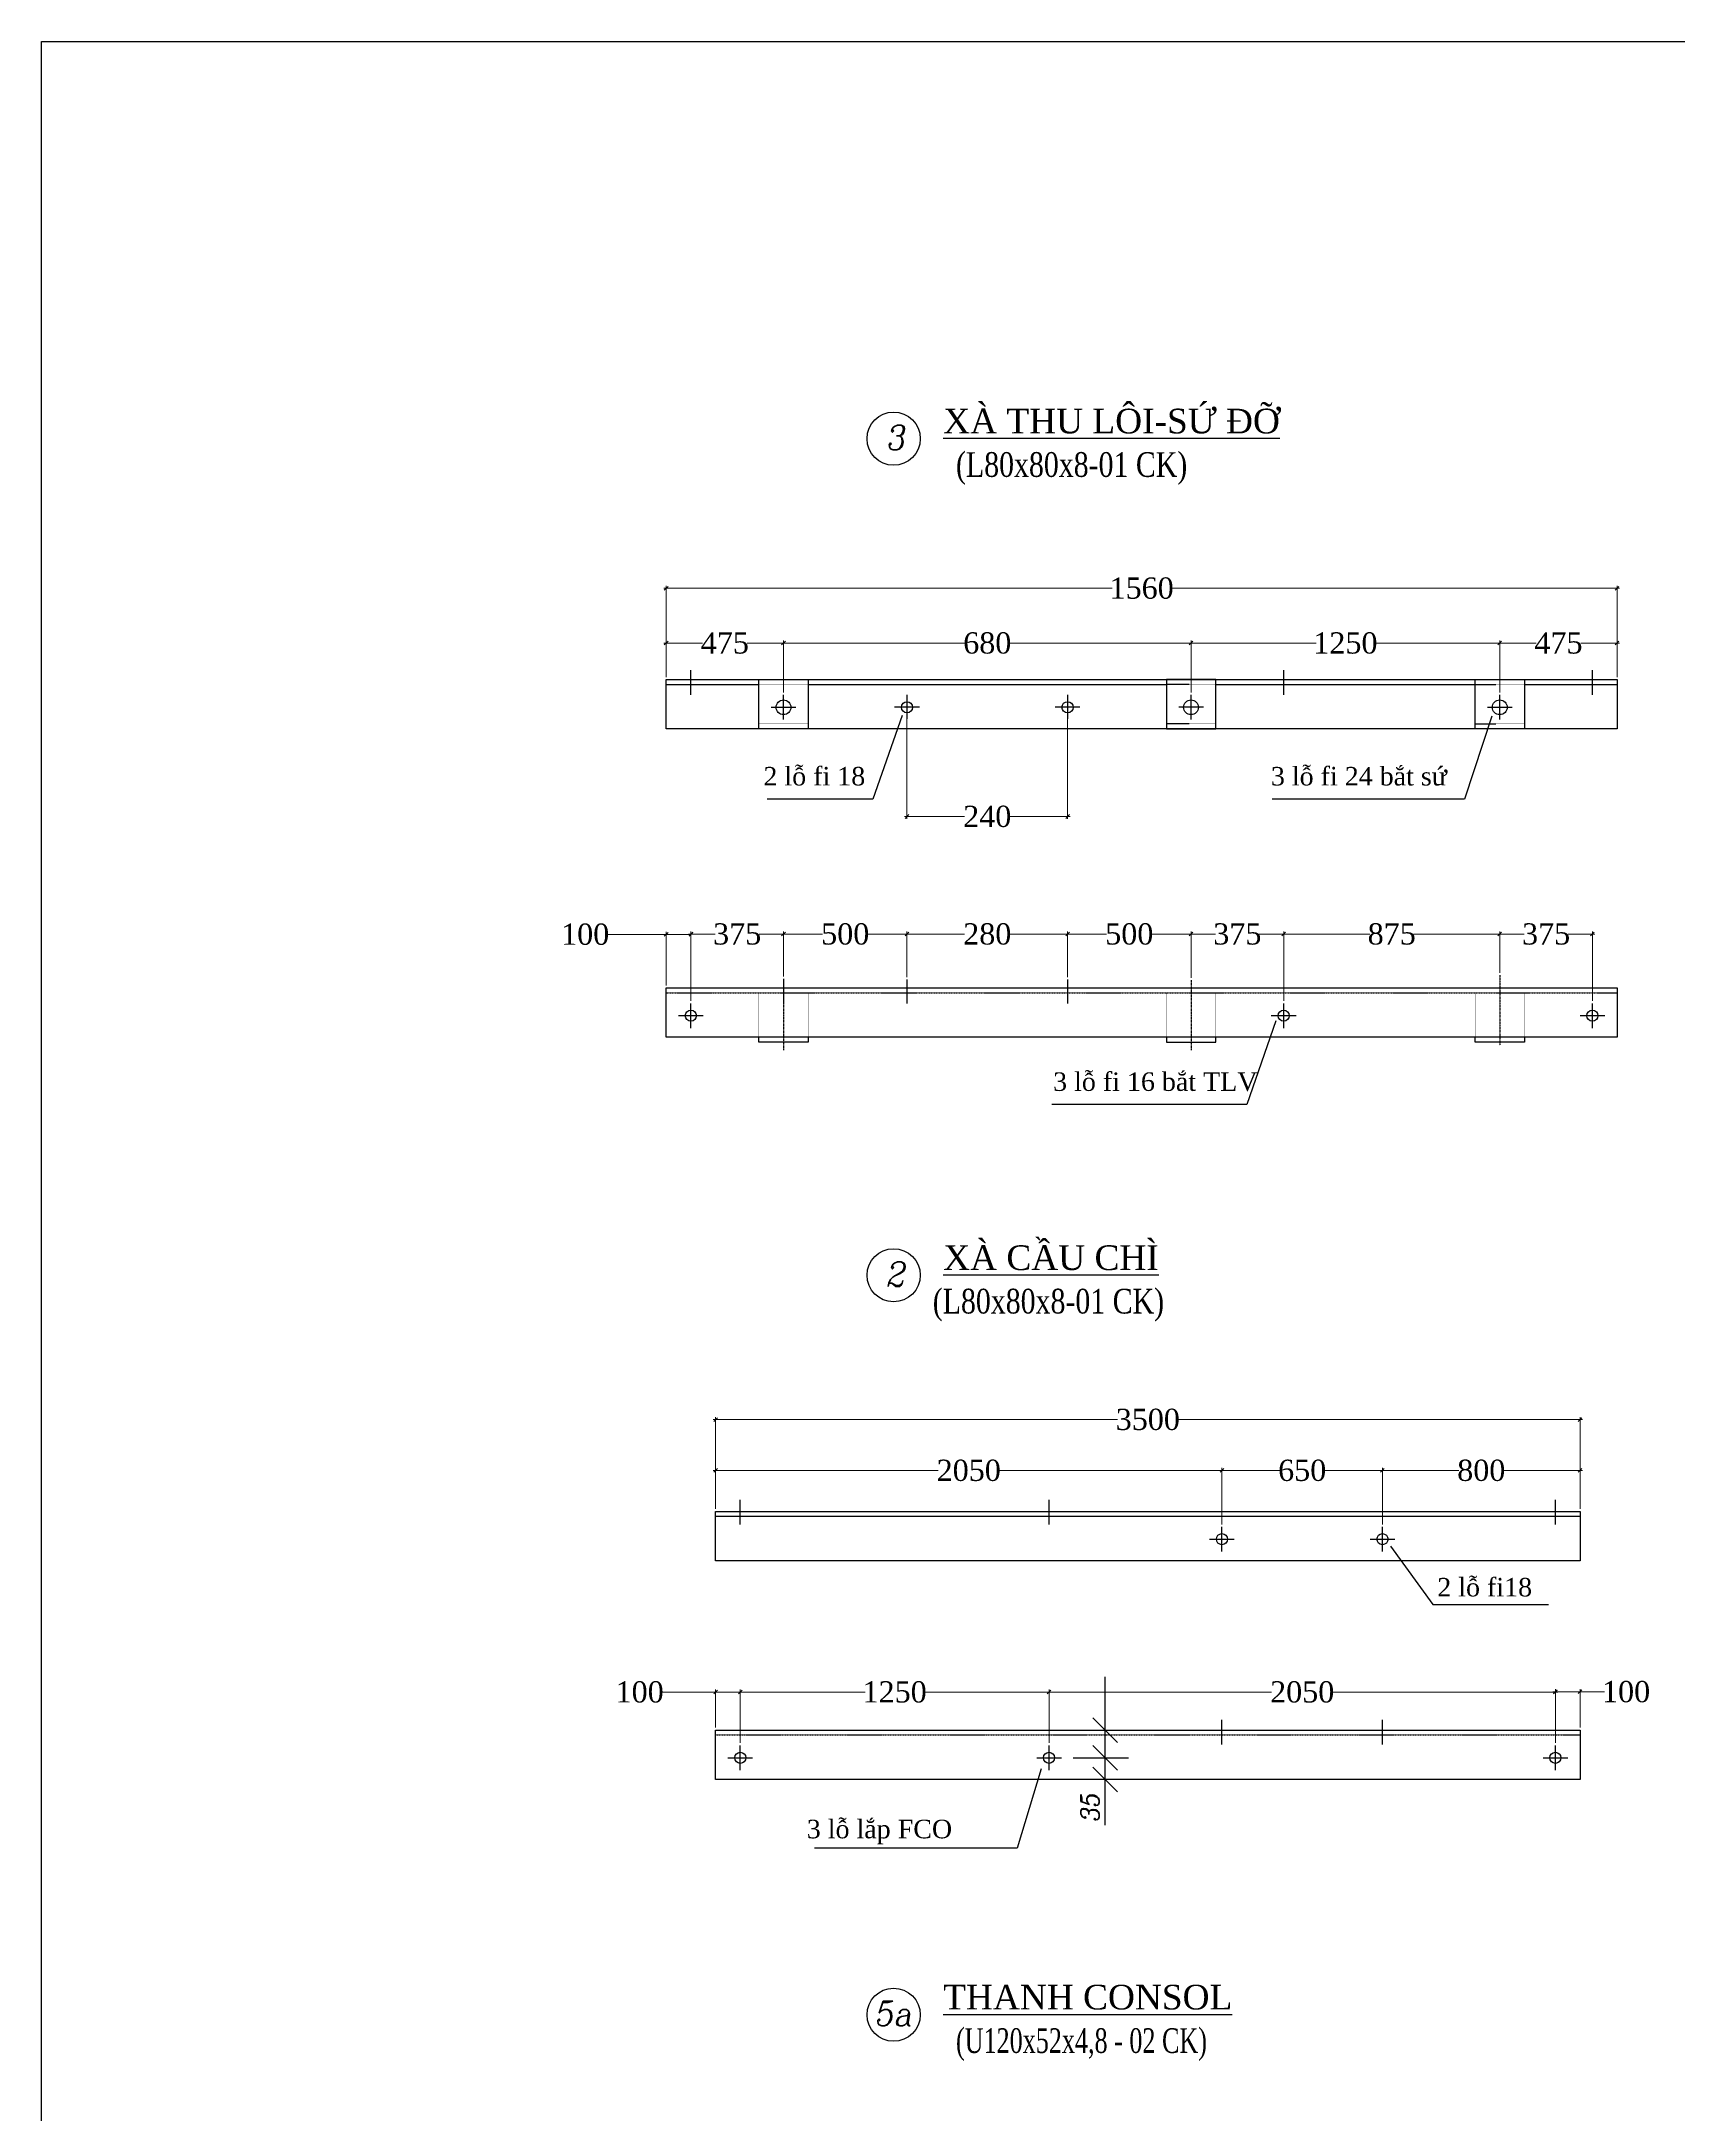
# Model space of a CAD drawing. Header units: inches. Extents: x -246336 to 136055, y -106871 to 69513.
# Drawn here: x -138635 to -132007, y -62228 to -53832 of the extents above; entities that cross this region are included whole.
import ezdxf

# ---------------------------------------------------------------- set-up
doc = ezdxf.new("R2010")
doc.units = ezdxf.units.IN
doc.header["$MEASUREMENT"] = 0
doc.linetypes.add('DASHDOTX2', pattern=[2, 1, -0.5, 0, -0.5])
doc.linetypes.add('DASHEDX2', pattern=[1.5, 1, -0.5])
doc.layers.add('D-XA', color=7, linetype='Continuous')
doc.layers.add('XA-TT1', color=7, linetype='Continuous')
doc.styles.add('COM2', font='complex.shx', dxfattribs={"width": 0.9, "oblique": 10, "height": 2})
doc.styles.get("Standard").update_dxf_attribs({"font": 'VNTIME_0.TTF', "height": 86})
doc.styles.add('VIET25', font='VNTIME_0.TTF', dxfattribs={"height": 2.5})
doc.styles.add('VIET3IN', font='Vhtime.ttf')
doc.dimstyles.new('PKT2', dxfattribs={"dimtxt": 2, "dimasz": 1.5, "dimexe": 3, "dimexo": 2, "dimgap": 1, "dimtad": 0, "dimtoh": 1, "dimdec": 1, "dimdsep": 46, "dimtxsty": 'COM2', "dimcen": -4, "dimdle": 3, "dimclrd": 4, "dimclre": 4, "dimadec": 0, "dimazin": 0, "dimtfac": 1, "dimtdec": 1, "dimtmove": 0, "dimatfit": 3, "dimfxl": 1, "dimtvp": 1, "dimtolj": 1, "dimtzin": 0, "dimarcsym": 0})
doc.dimstyles.get("Standard").update_dxf_attribs({"dimtxt": 0.18, "dimasz": 15, "dimexe": 10, "dimexo": 10, "dimgap": 0.09, "dimtad": 0, "dimtih": 1, "dimtoh": 1, "dimdec": 0, "dimzin": 0, "dimdsep": 32, "dimtxsty": 'Standard', "dimblk": 'OBLIQUE', "dimcen": 15, "dimdle": 10, "dimclrd": 3, "dimclre": 3, "dimclrt": 3, "dimadec": 0, "dimazin": 0, "dimtfac": 1, "dimtdec": 0, "dimtofl": 0, "dimtmove": 0, "dimatfit": 3, "dimldrblk": 'OPEN30', "dimfxl": 1, "dimtolj": 1, "dimtzin": 0, "dimlwd": 0, "dimlwe": 0, "dimarcsym": 0})

# ---------------------------------------------------------------- blocks, each defined once
blk = doc.blocks.new('_OBLIQUE')
at = {"color": 0, "linetype": 'ByBlock'}
blk.add_line((-0.5, -0.5), (0.5, 0.5), dxfattribs=at)
blk = doc.blocks.new('*D179')
at = {"color": 3, "lineweight": 0}
for p, q in [((-135130.5, -56538.4), (-135130.5, -56980.9)), ((-134480.5, -56538.4), (-134480.5, -56980.9)), ((-135140.5, -56970.9), (-134897.6, -56970.9)), ((-134470.5, -56970.9), (-134713.4, -56970.9))]:
    blk.add_line(p, q, dxfattribs=at)
at = {"layer": 'Defpoints', "color": 0}
for p in [(-135130.5, -56528.4), (-134480.5, -56528.4), (-134480.5, -56970.9)]:
    blk.add_point(p, dxfattribs=at)
at = {"color": 3, "lineweight": 0, "xscale": 15, "yscale": 15, "zscale": 15, "rotation": 180}
blk.add_blockref('_OBLIQUE', (-135130.5, -56970.9), dxfattribs=at)
at = {"color": 3, "lineweight": 0, "xscale": 15, "yscale": 15, "zscale": 15}
blk.add_blockref('_OBLIQUE', (-134480.5, -56970.9), dxfattribs=at)
at = {"color": 3, "insert": (-134805.5, -56970.9), "char_height": 86, "attachment_point": 5}
blk.add_mtext('\\A1;240', dxfattribs=at)
blk = doc.blocks.new('_Open30')
at = {"color": 0, "linetype": 'ByBlock', "lineweight": -2}
for p, q in [((-1, 0.27), (0, 0)), ((0, 0), (-1, -0.27)), ((0, 0), (-1, 0))]:
    blk.add_line(p, q, dxfattribs=at)
blk = doc.blocks.new('*D186')
at = {"color": 3, "lineweight": 0}
for p, q in [((-132740.5, -57447.1), (-132631.8, -57447.1)), ((-132730.5, -57604.2), (-132730.5, -57437.1)), ((-132345.5, -57447.1), (-132454.2, -57447.1)), ((-132355.5, -57717.7), (-132355.5, -57437.1))]:
    blk.add_line(p, q, dxfattribs=at)
at = {"layer": 'Defpoints', "color": 0}
for p in [(-132355.5, -57447.1), (-132730.5, -57614.2), (-132355.5, -57727.7)]:
    blk.add_point(p, dxfattribs=at)
at = {"color": 3, "lineweight": 0, "xscale": 15, "yscale": 15, "zscale": 15, "rotation": 180}
blk.add_blockref('_OBLIQUE', (-132730.5, -57447.1), dxfattribs=at)
at = {"color": 3, "lineweight": 0, "xscale": 15, "yscale": 15, "zscale": 15}
blk.add_blockref('_OBLIQUE', (-132355.5, -57447.1), dxfattribs=at)
at = {"color": 3, "insert": (-132543, -57447.1), "char_height": 86, "attachment_point": 5}
blk.add_mtext('\\A1;375', dxfattribs=at)
blk = doc.blocks.new('*D187')
at = {"color": 3, "lineweight": 0}
for p, q in [((-133615.5, -57447.1), (-133256.2, -57447.1)), ((-133605.5, -57717.7), (-133605.5, -57437.1)), ((-132720.5, -57447.1), (-133079.8, -57447.1)), ((-132730.5, -57604.2), (-132730.5, -57437.1))]:
    blk.add_line(p, q, dxfattribs=at)
at = {"layer": 'Defpoints', "color": 0}
for p in [(-132730.5, -57447.1), (-132730.5, -57614.2), (-133605.5, -57727.7)]:
    blk.add_point(p, dxfattribs=at)
at = {"color": 3, "lineweight": 0, "xscale": 15, "yscale": 15, "zscale": 15, "rotation": 180}
blk.add_blockref('_OBLIQUE', (-133605.5, -57447.1), dxfattribs=at)
at = {"color": 3, "lineweight": 0, "xscale": 15, "yscale": 15, "zscale": 15}
blk.add_blockref('_OBLIQUE', (-132730.5, -57447.1), dxfattribs=at)
at = {"color": 3, "insert": (-133168, -57447.1), "char_height": 86, "attachment_point": 5}
blk.add_mtext('\\A1;875', dxfattribs=at)
blk = doc.blocks.new('*D188')
at = {"color": 3, "lineweight": 0}
for p, q in [((-133990.5, -57447.1), (-133881.8, -57447.1)), ((-133980.5, -57624.2), (-133980.5, -57437.1)), ((-133595.5, -57447.1), (-133704.2, -57447.1)), ((-133605.5, -57717.7), (-133605.5, -57437.1))]:
    blk.add_line(p, q, dxfattribs=at)
at = {"layer": 'Defpoints', "color": 0}
for p in [(-133605.5, -57447.1), (-133980.5, -57634.2), (-133605.5, -57727.7)]:
    blk.add_point(p, dxfattribs=at)
at = {"color": 3, "lineweight": 0, "xscale": 15, "yscale": 15, "zscale": 15, "rotation": 180}
blk.add_blockref('_OBLIQUE', (-133980.5, -57447.1), dxfattribs=at)
at = {"color": 3, "lineweight": 0, "xscale": 15, "yscale": 15, "zscale": 15}
blk.add_blockref('_OBLIQUE', (-133605.5, -57447.1), dxfattribs=at)
at = {"color": 3, "insert": (-133793, -57447.1), "char_height": 86, "attachment_point": 5}
blk.add_mtext('\\A1;375', dxfattribs=at)
blk = doc.blocks.new('*D189')
at = {"color": 3, "lineweight": 0}
for p, q in [((-134490.5, -57447.1), (-134322.5, -57447.1)), ((-134480.5, -57621.2), (-134480.5, -57437.1)), ((-133970.5, -57447.1), (-134138.5, -57447.1)), ((-133980.5, -57624.2), (-133980.5, -57437.1))]:
    blk.add_line(p, q, dxfattribs=at)
at = {"layer": 'Defpoints', "color": 0}
for p in [(-133980.5, -57447.1), (-134480.5, -57631.2), (-133980.5, -57634.2)]:
    blk.add_point(p, dxfattribs=at)
at = {"color": 3, "lineweight": 0, "xscale": 15, "yscale": 15, "zscale": 15, "rotation": 180}
blk.add_blockref('_OBLIQUE', (-134480.5, -57447.1), dxfattribs=at)
at = {"color": 3, "lineweight": 0, "xscale": 15, "yscale": 15, "zscale": 15}
blk.add_blockref('_OBLIQUE', (-133980.5, -57447.1), dxfattribs=at)
at = {"color": 3, "insert": (-134230.5, -57447.1), "char_height": 86, "attachment_point": 5}
blk.add_mtext('\\A1;500', dxfattribs=at)
blk = doc.blocks.new('*D190')
at = {"color": 3, "lineweight": 0}
for p, q in [((-135140.5, -57447.1), (-134897.6, -57447.1)), ((-135130.5, -57621.2), (-135130.5, -57437.1)), ((-134470.5, -57447.1), (-134713.4, -57447.1)), ((-134480.5, -57621.2), (-134480.5, -57437.1))]:
    blk.add_line(p, q, dxfattribs=at)
at = {"layer": 'Defpoints', "color": 0}
for p in [(-134480.5, -57447.1), (-135130.5, -57631.2), (-134480.5, -57631.2)]:
    blk.add_point(p, dxfattribs=at)
at = {"color": 3, "lineweight": 0, "xscale": 15, "yscale": 15, "zscale": 15, "rotation": 180}
blk.add_blockref('_OBLIQUE', (-135130.5, -57447.1), dxfattribs=at)
at = {"color": 3, "lineweight": 0, "xscale": 15, "yscale": 15, "zscale": 15}
blk.add_blockref('_OBLIQUE', (-134480.5, -57447.1), dxfattribs=at)
at = {"color": 3, "insert": (-134805.5, -57447.1), "char_height": 86, "attachment_point": 5}
blk.add_mtext('\\A1;280', dxfattribs=at)
blk = doc.blocks.new('*D191')
at = {"color": 3, "lineweight": 0}
for p, q in [((-135640.5, -57447.1), (-135472.5, -57447.1)), ((-135630.5, -57618.8), (-135630.5, -57437.1)), ((-135120.5, -57447.1), (-135288.5, -57447.1)), ((-135130.5, -57621.2), (-135130.5, -57437.1))]:
    blk.add_line(p, q, dxfattribs=at)
at = {"layer": 'Defpoints', "color": 0}
for p in [(-135130.5, -57447.1), (-135630.5, -57628.8), (-135130.5, -57631.2)]:
    blk.add_point(p, dxfattribs=at)
at = {"color": 3, "lineweight": 0, "xscale": 15, "yscale": 15, "zscale": 15, "rotation": 180}
blk.add_blockref('_OBLIQUE', (-135630.5, -57447.1), dxfattribs=at)
at = {"color": 3, "lineweight": 0, "xscale": 15, "yscale": 15, "zscale": 15}
blk.add_blockref('_OBLIQUE', (-135130.5, -57447.1), dxfattribs=at)
at = {"color": 3, "insert": (-135380.5, -57447.1), "char_height": 86, "attachment_point": 5}
blk.add_mtext('\\A1;500', dxfattribs=at)
blk = doc.blocks.new('*D192')
at = {"color": 3, "lineweight": 0}
for p, q in [((-136015.5, -57447.1), (-135906.8, -57447.1)), ((-136005.5, -57717.7), (-136005.5, -57437.1)), ((-135620.5, -57447.1), (-135729.2, -57447.1)), ((-135630.5, -57618.8), (-135630.5, -57437.1))]:
    blk.add_line(p, q, dxfattribs=at)
at = {"layer": 'Defpoints', "color": 0}
for p in [(-135630.5, -57447.1), (-135630.5, -57628.8), (-136005.5, -57727.7)]:
    blk.add_point(p, dxfattribs=at)
at = {"color": 3, "lineweight": 0, "xscale": 15, "yscale": 15, "zscale": 15, "rotation": 180}
blk.add_blockref('_OBLIQUE', (-136005.5, -57447.1), dxfattribs=at)
at = {"color": 3, "lineweight": 0, "xscale": 15, "yscale": 15, "zscale": 15}
blk.add_blockref('_OBLIQUE', (-135630.5, -57447.1), dxfattribs=at)
at = {"color": 3, "insert": (-135818, -57447.1), "char_height": 86, "attachment_point": 5}
blk.add_mtext('\\A1;375', dxfattribs=at)
blk = doc.blocks.new('*D193')
at = {"color": 3, "lineweight": 0}
for p, q in [((-136105.5, -57448.2), (-136346.4, -57448.2)), ((-136005.5, -57448.2), (-136115.5, -57448.2)), ((-136105.5, -57655.2), (-136105.5, -57438.2)), ((-136005.5, -57717.7), (-136005.5, -57438.2))]:
    blk.add_line(p, q, dxfattribs=at)
at = {"layer": 'Defpoints', "color": 0}
for p in [(-136005.5, -57448.2), (-136105.5, -57665.2), (-136005.5, -57727.7)]:
    blk.add_point(p, dxfattribs=at)
at = {"color": 3, "lineweight": 0, "xscale": 15, "yscale": 15, "zscale": 15, "rotation": 180}
blk.add_blockref('_OBLIQUE', (-136105.5, -57448.2), dxfattribs=at)
at = {"color": 3, "lineweight": 0, "xscale": 15, "yscale": 15, "zscale": 15}
blk.add_blockref('_OBLIQUE', (-136005.5, -57448.2), dxfattribs=at)
at = {"color": 3, "insert": (-136433.4, -57448.2), "char_height": 86, "attachment_point": 5}
blk.add_mtext('\\A1;100', dxfattribs=at)
blk = doc.blocks.new('*D194')
at = {"color": 3, "lineweight": 0}
for p, q in [((-132740.5, -56268.5), (-132583.8, -56268.5)), ((-132730.5, -56468.4), (-132730.5, -56258.5)), ((-132245.5, -56268.5), (-132402.2, -56268.5)), ((-132255.5, -56405.9), (-132255.5, -56258.5))]:
    blk.add_line(p, q, dxfattribs=at)
at = {"layer": 'Defpoints', "color": 0}
for p in [(-132255.5, -56268.5), (-132255.5, -56415.9), (-132730.5, -56478.4)]:
    blk.add_point(p, dxfattribs=at)
at = {"color": 3, "lineweight": 0, "xscale": 15, "yscale": 15, "zscale": 15, "rotation": 180}
blk.add_blockref('_OBLIQUE', (-132730.5, -56268.5), dxfattribs=at)
at = {"color": 3, "lineweight": 0, "xscale": 15, "yscale": 15, "zscale": 15}
blk.add_blockref('_OBLIQUE', (-132255.5, -56268.5), dxfattribs=at)
at = {"color": 3, "insert": (-132493, -56268.5), "char_height": 86, "attachment_point": 5}
blk.add_mtext('\\A1;475', dxfattribs=at)
blk = doc.blocks.new('*D195')
at = {"color": 3, "lineweight": 0}
for p, q in [((-133990.5, -56268.5), (-133474.3, -56268.5)), ((-133980.5, -56468.4), (-133980.5, -56258.5)), ((-132720.5, -56268.5), (-133236.7, -56268.5)), ((-132730.5, -56468.4), (-132730.5, -56258.5))]:
    blk.add_line(p, q, dxfattribs=at)
at = {"layer": 'Defpoints', "color": 0}
for p in [(-132730.5, -56268.5), (-133980.5, -56478.4), (-132730.5, -56478.4)]:
    blk.add_point(p, dxfattribs=at)
at = {"color": 3, "lineweight": 0, "xscale": 15, "yscale": 15, "zscale": 15, "rotation": 180}
blk.add_blockref('_OBLIQUE', (-133980.5, -56268.5), dxfattribs=at)
at = {"color": 3, "lineweight": 0, "xscale": 15, "yscale": 15, "zscale": 15}
blk.add_blockref('_OBLIQUE', (-132730.5, -56268.5), dxfattribs=at)
at = {"color": 3, "insert": (-133355.5, -56268.5), "char_height": 86, "attachment_point": 5}
blk.add_mtext('\\A1;1250', dxfattribs=at)
blk = doc.blocks.new('*D196')
at = {"color": 3, "lineweight": 0}
for p, q in [((-135640.5, -56268.5), (-134897.3, -56268.5)), ((-135630.5, -56468.4), (-135630.5, -56258.5)), ((-133970.5, -56268.5), (-134713.7, -56268.5)), ((-133980.5, -56468.4), (-133980.5, -56258.5))]:
    blk.add_line(p, q, dxfattribs=at)
at = {"layer": 'Defpoints', "color": 0}
for p in [(-133980.5, -56268.5), (-135630.5, -56478.4), (-133980.5, -56478.4)]:
    blk.add_point(p, dxfattribs=at)
at = {"color": 3, "lineweight": 0, "xscale": 15, "yscale": 15, "zscale": 15, "rotation": 180}
blk.add_blockref('_OBLIQUE', (-135630.5, -56268.5), dxfattribs=at)
at = {"color": 3, "lineweight": 0, "xscale": 15, "yscale": 15, "zscale": 15}
blk.add_blockref('_OBLIQUE', (-133980.5, -56268.5), dxfattribs=at)
at = {"color": 3, "insert": (-134805.5, -56268.5), "char_height": 86, "attachment_point": 5}
blk.add_mtext('\\A1;680', dxfattribs=at)
blk = doc.blocks.new('*D197')
at = {"color": 3, "lineweight": 0}
for p, q in [((-136115.5, -56268.5), (-135958.8, -56268.5)), ((-136105.5, -56405.9), (-136105.5, -56258.5)), ((-135620.5, -56268.5), (-135777.2, -56268.5)), ((-135630.5, -56468.4), (-135630.5, -56258.5))]:
    blk.add_line(p, q, dxfattribs=at)
at = {"layer": 'Defpoints', "color": 0}
for p in [(-135630.5, -56268.5), (-136105.5, -56415.9), (-135630.5, -56478.4)]:
    blk.add_point(p, dxfattribs=at)
at = {"color": 3, "lineweight": 0, "xscale": 15, "yscale": 15, "zscale": 15, "rotation": 180}
blk.add_blockref('_OBLIQUE', (-136105.5, -56268.5), dxfattribs=at)
at = {"color": 3, "lineweight": 0, "xscale": 15, "yscale": 15, "zscale": 15}
blk.add_blockref('_OBLIQUE', (-135630.5, -56268.5), dxfattribs=at)
at = {"color": 3, "insert": (-135868, -56268.5), "char_height": 86, "attachment_point": 5}
blk.add_mtext('\\A1;475', dxfattribs=at)
blk = doc.blocks.new('*D198')
at = {"color": 3, "lineweight": 0}
for p, q in [((-136115.5, -56046.3), (-134299.3, -56046.3)), ((-136105.5, -56405.9), (-136105.5, -56036.3)), ((-132245.5, -56046.3), (-134061.7, -56046.3)), ((-132255.5, -56405.9), (-132255.5, -56036.3))]:
    blk.add_line(p, q, dxfattribs=at)
at = {"layer": 'Defpoints', "color": 0}
for p in [(-132255.5, -56046.3), (-136105.5, -56415.9), (-132255.5, -56415.9)]:
    blk.add_point(p, dxfattribs=at)
at = {"color": 3, "lineweight": 0, "xscale": 15, "yscale": 15, "zscale": 15, "rotation": 180}
blk.add_blockref('_OBLIQUE', (-136105.5, -56046.3), dxfattribs=at)
at = {"color": 3, "lineweight": 0, "xscale": 15, "yscale": 15, "zscale": 15}
blk.add_blockref('_OBLIQUE', (-132255.5, -56046.3), dxfattribs=at)
at = {"color": 3, "insert": (-134180.5, -56046.3), "char_height": 86, "attachment_point": 5}
blk.add_mtext('\\A1;1560', dxfattribs=at)
blk = doc.blocks.new('*D216')
at = {"color": 3, "lineweight": 0}
for p, q in [((-132515.5, -60516), (-132405.5, -60516)), ((-132505.5, -60723.5), (-132505.5, -60506)), ((-132405.5, -60661), (-132405.5, -60506)), ((-132405.5, -60516), (-132306.2, -60516))]:
    blk.add_line(p, q, dxfattribs=at)
at = {"layer": 'Defpoints', "color": 0}
for p in [(-132405.5, -60516), (-132405.5, -60671), (-132505.5, -60733.5)]:
    blk.add_point(p, dxfattribs=at)
at = {"color": 3, "lineweight": 0, "xscale": 15, "yscale": 15, "zscale": 15, "rotation": 180}
blk.add_blockref('_OBLIQUE', (-132505.5, -60516), dxfattribs=at)
at = {"color": 3, "lineweight": 0, "xscale": 15, "yscale": 15, "zscale": 15}
blk.add_blockref('_OBLIQUE', (-132405.5, -60516), dxfattribs=at)
at = {"color": 3, "insert": (-132219.2, -60516), "char_height": 86, "attachment_point": 5}
blk.add_mtext('\\A1;100', dxfattribs=at)
blk = doc.blocks.new('*D217')
at = {"color": 3, "lineweight": 0}
for p, q in [((-134565.5, -60517.1), (-133654.4, -60517.1)), ((-134555.5, -60723.5), (-134555.5, -60507.1)), ((-132495.5, -60517.1), (-133406.6, -60517.1)), ((-132505.5, -60723.5), (-132505.5, -60507.1))]:
    blk.add_line(p, q, dxfattribs=at)
at = {"layer": 'Defpoints', "color": 0}
for p in [(-132505.5, -60517.1), (-134555.5, -60733.5), (-132505.5, -60733.5)]:
    blk.add_point(p, dxfattribs=at)
at = {"color": 3, "lineweight": 0, "xscale": 15, "yscale": 15, "zscale": 15, "rotation": 180}
blk.add_blockref('_OBLIQUE', (-134555.5, -60517.1), dxfattribs=at)
at = {"color": 3, "lineweight": 0, "xscale": 15, "yscale": 15, "zscale": 15}
blk.add_blockref('_OBLIQUE', (-132505.5, -60517.1), dxfattribs=at)
at = {"color": 3, "insert": (-133530.5, -60517.1), "char_height": 86, "attachment_point": 5}
blk.add_mtext('\\A1;2050', dxfattribs=at)
blk = doc.blocks.new('*D218')
at = {"color": 3, "lineweight": 0}
for p, q in [((-135815.5, -60517.1), (-135299.3, -60517.1)), ((-135805.5, -60723.5), (-135805.5, -60507.1)), ((-134545.5, -60517.1), (-135061.7, -60517.1)), ((-134555.5, -60723.5), (-134555.5, -60507.1))]:
    blk.add_line(p, q, dxfattribs=at)
at = {"layer": 'Defpoints', "color": 0}
for p in [(-134555.5, -60517.1), (-135805.5, -60733.5), (-134555.5, -60733.5)]:
    blk.add_point(p, dxfattribs=at)
at = {"color": 3, "lineweight": 0, "xscale": 15, "yscale": 15, "zscale": 15, "rotation": 180}
blk.add_blockref('_OBLIQUE', (-135805.5, -60517.1), dxfattribs=at)
at = {"color": 3, "lineweight": 0, "xscale": 15, "yscale": 15, "zscale": 15}
blk.add_blockref('_OBLIQUE', (-134555.5, -60517.1), dxfattribs=at)
at = {"color": 3, "insert": (-135180.5, -60517.1), "char_height": 86, "attachment_point": 5}
blk.add_mtext('\\A1;1250', dxfattribs=at)
blk = doc.blocks.new('*D219')
at = {"color": 3, "lineweight": 0}
for p, q in [((-135905.5, -60517.1), (-136125.7, -60517.1)), ((-135805.5, -60517.1), (-135915.5, -60517.1)), ((-135905.5, -60661), (-135905.5, -60507.1)), ((-135805.5, -60723.5), (-135805.5, -60507.1))]:
    blk.add_line(p, q, dxfattribs=at)
at = {"layer": 'Defpoints', "color": 0}
for p in [(-135805.5, -60517.1), (-135905.5, -60671), (-135805.5, -60733.5)]:
    blk.add_point(p, dxfattribs=at)
at = {"color": 3, "lineweight": 0, "xscale": 15, "yscale": 15, "zscale": 15, "rotation": 180}
blk.add_blockref('_OBLIQUE', (-135905.5, -60517.1), dxfattribs=at)
at = {"color": 3, "lineweight": 0, "xscale": 15, "yscale": 15, "zscale": 15}
blk.add_blockref('_OBLIQUE', (-135805.5, -60517.1), dxfattribs=at)
at = {"color": 3, "insert": (-136212.7, -60517.1), "char_height": 86, "attachment_point": 5}
blk.add_mtext('\\A1;100', dxfattribs=at)
blk = doc.blocks.new('*D220')
at = {"color": 3, "lineweight": 0}
for p, q in [((-133205.5, -59838), (-133205.5, -59609.7)), ((-132405.5, -59775.5), (-132405.5, -59609.7)), ((-133215.5, -59619.7), (-132896.1, -59619.7)), ((-132395.5, -59619.7), (-132714.9, -59619.7))]:
    blk.add_line(p, q, dxfattribs=at)
at = {"layer": 'Defpoints', "color": 0}
for p in [(-132405.5, -59619.7), (-133205.5, -59848), (-132405.5, -59785.5)]:
    blk.add_point(p, dxfattribs=at)
at = {"color": 3, "lineweight": 0, "xscale": 15, "yscale": 15, "zscale": 15, "rotation": 180}
blk.add_blockref('_OBLIQUE', (-133205.5, -59619.7), dxfattribs=at)
at = {"color": 3, "lineweight": 0, "xscale": 15, "yscale": 15, "zscale": 15}
blk.add_blockref('_OBLIQUE', (-132405.5, -59619.7), dxfattribs=at)
at = {"color": 3, "insert": (-132805.5, -59619.7), "char_height": 86, "attachment_point": 5}
blk.add_mtext('\\A1;800', dxfattribs=at)
blk = doc.blocks.new('*D221')
at = {"color": 3, "lineweight": 0}
for p, q in [((-133855.5, -59838), (-133855.5, -59609.7)), ((-133205.5, -59838), (-133205.5, -59609.7)), ((-133865.5, -59619.7), (-133622.3, -59619.7)), ((-133195.5, -59619.7), (-133438.7, -59619.7))]:
    blk.add_line(p, q, dxfattribs=at)
at = {"layer": 'Defpoints', "color": 0}
for p in [(-133205.5, -59619.7), (-133855.5, -59848), (-133205.5, -59848)]:
    blk.add_point(p, dxfattribs=at)
at = {"color": 3, "lineweight": 0, "xscale": 15, "yscale": 15, "zscale": 15, "rotation": 180}
blk.add_blockref('_OBLIQUE', (-133855.5, -59619.7), dxfattribs=at)
at = {"color": 3, "lineweight": 0, "xscale": 15, "yscale": 15, "zscale": 15}
blk.add_blockref('_OBLIQUE', (-133205.5, -59619.7), dxfattribs=at)
at = {"color": 3, "insert": (-133530.5, -59619.7), "char_height": 86, "attachment_point": 5}
blk.add_mtext('\\A1;650', dxfattribs=at)
blk = doc.blocks.new('*D222')
at = {"color": 3, "lineweight": 0}
for p, q in [((-135905.5, -59775.5), (-135905.5, -59609.7)), ((-133855.5, -59838), (-133855.5, -59609.7)), ((-135915.5, -59619.7), (-135004.4, -59619.7)), ((-133845.5, -59619.7), (-134756.6, -59619.7))]:
    blk.add_line(p, q, dxfattribs=at)
at = {"layer": 'Defpoints', "color": 0}
for p in [(-133855.5, -59619.7), (-135905.5, -59785.5), (-133855.5, -59848)]:
    blk.add_point(p, dxfattribs=at)
at = {"color": 3, "lineweight": 0, "xscale": 15, "yscale": 15, "zscale": 15, "rotation": 180}
blk.add_blockref('_OBLIQUE', (-135905.5, -59619.7), dxfattribs=at)
at = {"color": 3, "lineweight": 0, "xscale": 15, "yscale": 15, "zscale": 15}
blk.add_blockref('_OBLIQUE', (-133855.5, -59619.7), dxfattribs=at)
at = {"color": 3, "insert": (-134880.5, -59619.7), "char_height": 86, "attachment_point": 5}
blk.add_mtext('\\A1;2050', dxfattribs=at)
blk = doc.blocks.new('*D223')
at = {"color": 3, "lineweight": 0}
for p, q in [((-135915.5, -59413.4), (-134278.5, -59413.4)), ((-135905.5, -59775.5), (-135905.5, -59403.4)), ((-132395.5, -59413.4), (-134032.5, -59413.4)), ((-132405.5, -59775.5), (-132405.5, -59403.4))]:
    blk.add_line(p, q, dxfattribs=at)
at = {"layer": 'Defpoints', "color": 0}
for p in [(-132405.5, -59413.4), (-135905.5, -59785.5), (-132405.5, -59785.5)]:
    blk.add_point(p, dxfattribs=at)
at = {"color": 3, "lineweight": 0, "xscale": 15, "yscale": 15, "zscale": 15, "rotation": 180}
blk.add_blockref('_OBLIQUE', (-135905.5, -59413.4), dxfattribs=at)
at = {"color": 3, "lineweight": 0, "xscale": 15, "yscale": 15, "zscale": 15}
blk.add_blockref('_OBLIQUE', (-132405.5, -59413.4), dxfattribs=at)
at = {"color": 3, "insert": (-134155.5, -59413.4), "char_height": 86, "attachment_point": 5}
blk.add_mtext('\\A1;3500', dxfattribs=at)

msp = doc.modelspace()

# ---------------------------------------------------------------- linework, layer by layer
msp.add_lwpolyline([(-138634.553, -53831.699), (-116598.638, -53831.699), (-116598.638, -69482.887), (-138634.553, -69482.887)], close=True)
at = {"layer": 'XA-TT1', "color": 7, "linetype": 'Continuous'}
for p, q in [((-136005.483, -56478.057), (-136005.483, -56378.057)), ((-133605.483, -56478.057), (-133605.483, -56378.057)), ((-132355.483, -56478.057), (-132355.483, -56378.057)), ((-135630.483, -56578.437), (-135630.483, -56478.437)), ((-133980.483, -56578.437), (-133980.483, -56478.437)), ((-132730.483, -56578.437), (-132730.483, -56478.437)), ((-135680.483, -56528.437), (-135580.483, -56528.437)), ((-135080.483, -56528.437), (-135180.483, -56528.437)), ((-134430.483, -56528.437), (-134530.483, -56528.437)), ((-133930.483, -56528.437), (-134030.483, -56528.437)), ((-132780.483, -56528.437), (-132680.483, -56528.437)), ((-136005.483, -57827.737), (-136005.483, -57727.737)), ((-133605.483, -57827.737), (-133605.483, -57727.737)), ((-132355.483, -57827.737), (-132355.483, -57727.737)), ((-135955.483, -57777.737), (-136055.483, -57777.737)), ((-133555.483, -57777.737), (-133655.483, -57777.737)), ((-132305.483, -57777.737), (-132405.483, -57777.737)), ((-135805.483, -59838.174), (-135805.483, -59738.174)), ((-134555.483, -59838.174), (-134555.483, -59738.174)), ((-132505.483, -59838.174), (-132505.483, -59738.174)), ((-133855.483, -59947.971), (-133855.483, -59847.971)), ((-133205.483, -59947.971), (-133205.483, -59847.971)), ((-133905.483, -59897.971), (-133805.483, -59897.971)), ((-133255.483, -59897.971), (-133155.483, -59897.971)), ((-134328.727, -60783.534), (-134328.727, -60456.079)), ((-134328.727, -61056.518), (-134328.727, -60671.034)), ((-133855.483, -60729.714), (-133855.483, -60629.714)), ((-133205.483, -60729.714), (-133205.483, -60629.714)), ((-135855.483, -60783.534), (-135755.483, -60783.534)), ((-135805.483, -60833.534), (-135805.483, -60733.534)), ((-134605.483, -60783.534), (-134505.483, -60783.534)), ((-134555.483, -60833.534), (-134555.483, -60733.534)), ((-134457.889, -60783.534), (-134234.264, -60783.534)), ((-134328.727, -60871.034), (-134328.727, -60783.534)), ((-132555.483, -60783.534), (-132455.483, -60783.534)), ((-132505.483, -60833.534), (-132505.483, -60733.534))]:
    msp.add_line(p, q, dxfattribs=at)
at = {"layer": 'XA-TT1', "color": 7}
for points in [[(-136105.483, -56615.937), (-136105.483, -56415.937), (-132255.483, -56415.937), (-132255.483, -56615.937)], [(-135730.483, -56615.937), (-135730.483, -56415.937), (-135530.483, -56415.937), (-135530.483, -56615.937)], [(-133880.483, -56615.937), (-133880.483, -56415.937), (-134080.483, -56415.937), (-134080.483, -56615.937)], [(-132830.483, -56615.937), (-132830.483, -56415.937), (-132630.483, -56415.937), (-132630.483, -56615.937)], [(-135905.483, -59985.471), (-135905.483, -59785.471), (-132405.483, -59785.471), (-132405.483, -59985.471)], [(-135905.483, -60871.034), (-135905.483, -60671.034), (-132405.483, -60671.034), (-132405.483, -60871.034)]]:
    msp.add_lwpolyline(points, close=True, dxfattribs=at)
for points in [[(-136105.483, -56435.937), (-135730.483, -56435.937)], [(-135530.483, -56435.937), (-134080.483, -56435.937)], [(-135130.483, -56477.861), (-135130.483, -56574.773)], [(-134480.483, -56477.861), (-134480.483, -56574.773)], [(-133880.483, -56435.937), (-132830.483, -56435.937)], [(-132630.483, -56435.937), (-132255.483, -56435.937)], [(-136105.483, -57865.237), (-136105.483, -57665.237), (-132255.483, -57665.237)], [(-135630.483, -57628.779), (-135630.483, -57725.691)], [(-135130.483, -57631.223), (-135130.483, -57728.135)], [(-134480.483, -57631.223), (-134480.483, -57728.135)], [(-132255.483, -57665.237), (-132255.483, -57865.237)], [(-132255.483, -57865.237), (-136105.483, -57865.237)], [(-135730.483, -57885.237), (-135730.483, -57865.237)], [(-135530.483, -57865.237), (-135530.483, -57885.237), (-135730.483, -57885.237)], [(-134080.483, -57865.237), (-134080.483, -57885.237), (-133880.483, -57885.237)], [(-133880.483, -57885.237), (-133880.483, -57865.237)], [(-132630.483, -57865.237), (-132830.483, -57865.237)], [(-132830.483, -57885.237), (-132830.483, -57865.237)], [(-132630.483, -57865.237), (-132630.483, -57885.237), (-132830.483, -57885.237)], [(-135905.483, -59805.471), (-132405.483, -59805.471)], [(-132405.483, -60871.034), (-135905.483, -60871.034)]]:
    msp.add_lwpolyline(points, dxfattribs=at)
at = {"layer": 'XA-TT1', "color": 7, "linetype": 'DASHEDX2', "ltscale": 0.3}
for points in [[(-135730.483, -56435.937), (-135530.483, -56435.937)], [(-133880.483, -56435.937), (-134080.483, -56435.937)], [(-132830.483, -56435.937), (-132630.483, -56435.937)], [(-135730.483, -56595.937), (-135530.483, -56595.937)], [(-133880.483, -56595.937), (-134080.483, -56595.937)], [(-132830.483, -56595.937), (-132630.483, -56595.937)], [(-135730.483, -57865.237), (-135730.483, -57685.237)], [(-135530.483, -57865.237), (-135530.483, -57685.237)], [(-134080.483, -57865.237), (-134080.483, -57685.237)], [(-133880.483, -57865.237), (-133880.483, -57685.237)], [(-132830.483, -57865.237), (-132830.483, -57685.237)], [(-132630.483, -57865.237), (-132630.483, -57685.237)]]:
    msp.add_lwpolyline(points, dxfattribs=at)
at = {"layer": 'XA-TT1', "color": 7, "linetype": 'DASHEDX2', "ltscale": 0.5}
for points in [[(-136105.483, -57685.237), (-132255.483, -57685.237)], [(-135905.483, -60691.034), (-132405.483, -60691.034)]]:
    msp.add_lwpolyline(points, dxfattribs=at)
at = {"layer": 'XA-TT1', "color": 7, "linetype": 'DASHDOTX2', "ltscale": 0.5}
for points in [[(-135630.483, -57634.229), (-135630.483, -57917.186)], [(-133980.483, -57634.229), (-133980.483, -57917.186)], [(-132730.483, -57614.229), (-132730.483, -57897.186)]]:
    msp.add_lwpolyline(points, dxfattribs=at)
at = {"layer": 'XA-TT1', "color": 7}
for centre, radius in [((-135184.58, -55440.562), 107.606), ((-135630.483, -56528.437), 30), ((-135130.483, -56528.437), 22.5), ((-134480.483, -56528.437), 22.5), ((-133980.483, -56528.437), 30), ((-132730.483, -56528.437), 30), ((-136005.483, -57777.737), 22.5), ((-133605.483, -57777.737), 22.5), ((-132355.483, -57777.737), 22.5), ((-135184.58, -58829.209), 107.606), ((-133855.483, -59897.971), 22.5), ((-133205.483, -59897.971), 22.5), ((-135805.483, -60783.534), 22.5), ((-134555.483, -60783.534), 22.5), ((-132505.483, -60783.534), 22.5), ((-135184.58, -61824.273), 107.606)]:
    msp.add_circle(centre, radius, dxfattribs=at)

# ---------------------------------------------------------------- block references
at = {"layer": 'XA-TT1', "color": 7, "linetype": 'Continuous', "xscale": 100, "yscale": 100, "zscale": 100}
for p, rotation in [((-134328.727, -60671.034), 90), ((-134328.727, -60783.534), 270), ((-134328.727, -60783.534), 270), ((-134328.727, -60871.034), 90)]:
    msp.add_blockref('_OBLIQUE', p, dxfattribs=dict(at, rotation=rotation))

# ---------------------------------------------------------------- texts
at = {"layer": 'D-XA', "color": 7}
for s, height, style, p in [('%%Uxµ thu l«i-sø ®ì', 100, 'VIET3IN', (-134983.939, -55419.158)), ('2 lç fi 18', 75, 'VIET25', (-135711.765, -56845.162)), ('3 lç fi 24 b¾t sø', 75, 'VIET25', (-133657.235, -56845.162)), ('3 lç fi 16 b¾t TLV', 75, 'VIET25', (-134538.946, -58082.334)), ('%%Uxµ cÇu ch×', 100, 'VIET3IN', (-134983.939, -58807.805)), ('2 lç fi18', 75, 'VIET25', (-132983.597, -60130.015)), ('3 lç l¾p FCO', 75, 'VIET25', (-135536.195, -61109.543)), ('%%Uthanh consol', 100, 'VIET3IN', (-134983.939, -61802.869))]:
    msp.add_text(s, height=height, dxfattribs=dict(at, style=style)).set_placement(p)
at = {"layer": 'D-XA', "color": 7, "style": 'VIET25'}
for s, width, p in [('(L80x80x8-01 CK)', 0.8, (-134932.096, -55595.307)), ('(L80x80x8-01 CK)', 0.8, (-135026.014, -58983.954)), ('(U120x52x4,8 - 02 CK)', 0.7, (-134932.096, -61979.019))]:
    msp.add_text(s, height=100, dxfattribs=dict(at, width=width)).set_placement(p)
at = {"layer": 'XA-TT1', "color": 7, "style": 'COM2', "oblique": 10, "width": 0.9}
for s, p in [('3', (-135217.689, -55486.059)), ('2', (-135217.689, -58874.706)), ('5a', (-135263.855, -61869.77))]:
    msp.add_text(s, height=100, dxfattribs=at).set_placement(p)
at = {"layer": 'XA-TT1', "color": 1, "insert": (-134389.313, -60988.401), "char_height": 75, "attachment_point": 5, "rotation": 90, "style": 'COM2'}
msp.add_mtext('\\A1;35', dxfattribs=at)

# ---------------------------------------------------------------- dimensions: what is measured, and where the dimension line sits
for base, p1, p2, text, picture, middle in [((-132255.483, -56046.315), (-136105.483, -56415.937), (-132255.483, -56415.937), '1560', '*D198', (-134180.483, -56046.315)), ((-133980.483, -56268.513), (-135630.483, -56478.437), (-133980.483, -56478.437), '680', '*D196', (-134805.483, -56268.513)), ((-134480.483, -56970.908), (-135130.483, -56528.437), (-134480.483, -56528.437), '240', '*D179', (-134805.483, -56970.908)), ((-134480.483, -57447.132), (-135130.483, -57631.223), (-134480.483, -57631.223), '280', '*D190', (-134805.483, -57447.132))]:
    dim = msp.add_linear_dim(base=base, p1=p1, p2=p2, text=text, dimstyle='Standard')
    dim.commit()
    dim.dimension.update_dxf_attribs({"geometry": picture, "text_midpoint": middle})
for base, p1, p2, picture, middle in [((-135630.483, -56268.513), (-136105.483, -56415.937), (-135630.483, -56478.437), '*D197', (-135867.983, -56268.513)), ((-132730.483, -56268.513), (-133980.483, -56478.437), (-132730.483, -56478.437), '*D195', (-133355.483, -56268.513)), ((-132255.483, -56268.513), (-132730.483, -56478.437), (-132255.483, -56415.937), '*D194', (-132492.983, -56268.513)), ((-135630.483, -57447.132), (-136005.483, -57727.737), (-135630.483, -57628.779), '*D192', (-135817.983, -57447.132)), ((-135130.483, -57447.132), (-135630.483, -57628.779), (-135130.483, -57631.223), '*D191', (-135380.483, -57447.132)), ((-133980.483, -57447.132), (-134480.483, -57631.223), (-133980.483, -57634.229), '*D189', (-134230.483, -57447.132)), ((-133605.483, -57447.132), (-133980.483, -57634.229), (-133605.483, -57727.737), '*D188', (-133792.983, -57447.132)), ((-132730.483, -57447.132), (-133605.483, -57727.737), (-132730.483, -57614.229), '*D187', (-133167.983, -57447.132)), ((-132355.483, -57447.132), (-132730.483, -57614.229), (-132355.483, -57727.737), '*D186', (-132542.983, -57447.132)), ((-132405.483, -59413.405), (-135905.483, -59785.471), (-132405.483, -59785.471), '*D223', (-134155.483, -59413.405)), ((-133855.483, -59619.696), (-135905.483, -59785.471), (-133855.483, -59847.971), '*D222', (-134880.483, -59619.696)), ((-133205.483, -59619.696), (-133855.483, -59847.971), (-133205.483, -59847.971), '*D221', (-133530.483, -59619.696)), ((-132405.483, -59619.696), (-133205.483, -59847.971), (-132405.483, -59785.471), '*D220', (-132805.483, -59619.696)), ((-134555.483, -60517.06), (-135805.483, -60733.534), (-134555.483, -60733.534), '*D218', (-135180.483, -60517.06)), ((-132505.483, -60517.06), (-134555.483, -60733.534), (-132505.483, -60733.534), '*D217', (-133530.483, -60517.06))]:
    dim = msp.add_linear_dim(base=base, p1=p1, p2=p2, dimstyle='Standard')
    dim.commit()
    dim.dimension.update_dxf_attribs({"geometry": picture, "text_midpoint": middle})
for base, p1, p2, picture, middle in [((-136005.483, -57448.206), (-136105.483, -57665.237), (-136005.483, -57727.737), '*D193', (-136433.378, -57448.206)), ((-135805.483, -60517.06), (-135905.483, -60671.034), (-135805.483, -60733.534), '*D219', (-136212.677, -60517.06)), ((-132405.483, -60515.999), (-132505.483, -60733.534), (-132405.483, -60671.034), '*D216', (-132219.233, -60515.999))]:
    dim = msp.add_linear_dim(base=base, p1=p1, p2=p2, dimstyle='Standard')
    dim.commit()
    dim.dimension.update_dxf_attribs({"geometry": picture, "text_midpoint": middle, "dimtype": 160})

# ---------------------------------------------------------------- leaders
at = {"layer": 'D-XA', "color": 7}
for points in [[(-135150.681, -56561.795), (-135269.107, -56900.09), (-135696.145, -56900.09)], [(-132762.514, -56564.579), (-132873.744, -56900.09), (-133652.413, -56900.09)], [(-133636.87, -57798.968), (-133755.296, -58137.262), (-134544.557, -58137.262)], [(-133172.575, -59926.728), (-133001.326, -60162.269), (-132532.773, -60162.269)], [(-134587.962, -60828.326), (-134684.398, -61149.834), (-135504.944, -61149.834)]]:
    msp.add_leader(points, dimstyle='PKT2', dxfattribs=at)

doc.saveas('drawing.dxf')
